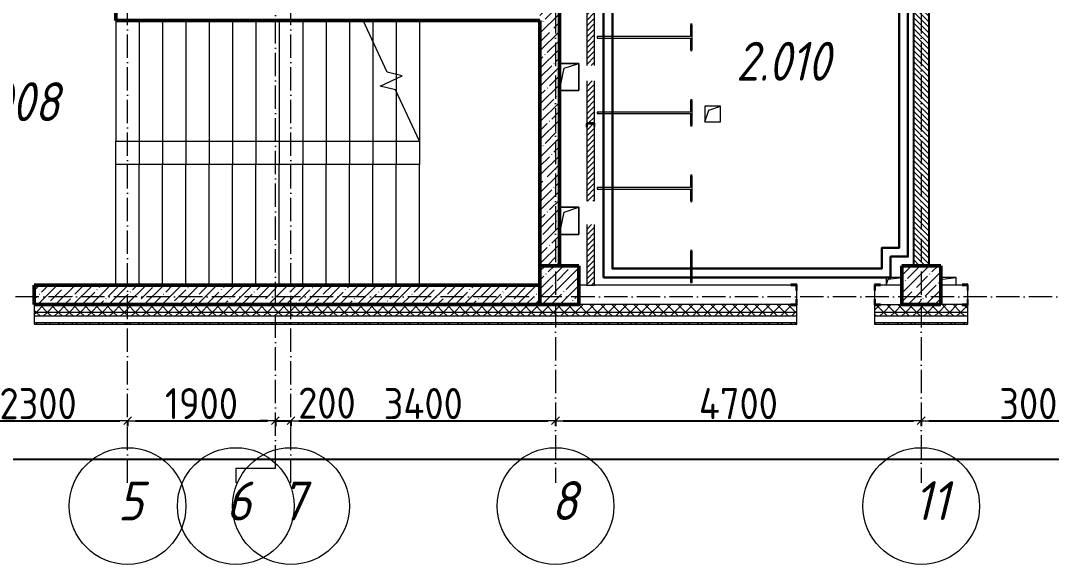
# Model space of a CAD drawing. Header units: millimetres. Extents: x -401725 to 250493, y 305116 to 802890.
# Drawn here: x -9217 to 4031, y 510858 to 517847 of the extents above; entities that cross this region are included whole.
import ezdxf

# ---------------------------------------------------------------- set-up
doc = ezdxf.new("R2010")
doc.units = ezdxf.units.MM
doc.linetypes.add('50_200_ШТРИХ_1Т_ш5_п1_п1_', pattern=[700, 500, -100, 0, -100])
for name, color, linetype, lineweight in [('A-____-____-DIMS', 7, 'Continuous', 9), ('A-DOOR-OPNG-MCUT', 7, 'Continuous', 35), ('A-FLOR-____-OTLN', 7, 'Continuous', 9), ('A-GENM-____-MCUT', 7, 'Continuous', 25), ('A-GENM-____-OTLN', 7, 'Continuous', 9), ('A-GENM-____-OTLN-1', 7, 'Continuous', 25), ('A-WALL-____-MCUT', 7, 'Continuous', 13), ('A-WALL-____-MCUT-1', 7, 'Continuous', 9), ('A-WALL-____-MCUT-2', 7, 'Continuous', 50), ('A-WALL-____-PATT-1', 7, 'Continuous', 9), ('A-WALL-FNSH-MCUT-1', 7, 'Continuous', 9), ('B2.11)', 212, 'Continuous', 30), ('B2.2.16)', 30, 'Continuous', 30), ('S-COLS-____-MCUT', 7, 'Continuous', 50), ('S-COLS-____-OTLN', 7, 'Continuous', 9), ('S-GRID-____-IDEN', 7, 'Continuous', 9), ('S-GRID-____-OTLN', 7, 'Continuous', 9), ('S-GRID-____-OTLN-1', 7, '50_200_ШТРИХ_1Т_ш5_п1_п1_', 9), ('S-STRS-____-MBND', 7, 'Continuous', 9), ('S-STRS-____-OTLN-1', 7, 'Continuous', 9), ('Марки помещений', 7, 'Continuous', 9)]:
    doc.layers.add(name, color=color, linetype=linetype, lineweight=lineweight)
doc.layers.add('A-DOOR-____-OTLN-1', color=7, linetype='Continuous', lineweight=9, true_color=0xffffff)
doc.styles.add('ISOCPEUR_I_2', font='isocpeui.ttf', dxfattribs={"width": 0.85, "height": 2.3})
doc.styles.add('ISOCPEUR_I_9', font='isocpeui.ttf', dxfattribs={"width": 0.9, "height": 250})
doc.styles.add('СПДС', font='isocpeur.ttf', dxfattribs={"width": 0.9})
doc.dimstyles.new('Размера А3', dxfattribs={"dimtxt": 200, "dimasz": 100, "dimexe": 70, "dimexo": 100, "dimgap": 20, "dimtad": 1, "dimdec": 0, "dimrnd": 10, "dimzin": 0, "dimdsep": 46, "dimtxsty": 'СПДС', "dimblk": 'ARROWHEAD_6', "dimcen": 1, "dimclrd": 256, "dimclre": 256, "dimclrt": 256, "dimazin": 0, "dimtfac": 1, "dimtdec": 0, "dimtmove": 2, "dimatfit": 3, "dimfxl": 1, "dimtolj": 1, "dimtzin": 0, "dimarcsym": 0})
pattern_1 = [(45, (-15591.66, 459015.94), (-70.71068, 70.71068), []), (135, (-15591.66, 459015.94), (-70.71068, -70.71068), [])]
pattern_2 = [(45, (-15591.66, 459015.94), (-114.04925, 114.04925), []), (45, (-15477.61, 459015.94), (-114.04925, 114.04925), [201.612, -40.322, 3.353, -36.97])]

# ---------------------------------------------------------------- blocks, each defined once
blk = doc.blocks.new('BSC_Колонна _Прямоугольная - 500х500-V29-АР1_План отверстий 2 этажа в осях 1-64_Ю-ЯЯ')
at = {"layer": 'S-COLS-____-OTLN'}
h = blk.add_hatch(dxfattribs=at)
h.set_pattern_fill('FP_38', color=256, style=0, pattern_type=2)
h.set_pattern_definition([(45, (-17950, -55431.04), (-114.04925, 114.04925), []), (45, (-17835.95, -55431.04), (-114.04925, 114.04925), [201.613, -40.323, 3.353, -36.97])])
h.paths.add_polyline_path([(-250, -250), (250, -250), (250, 250), (-250, 250), (-250, 179)], flags=0)
at = {"layer": 'S-COLS-____-MCUT'}
for p, q in [((250, 250), (-250, 250)), ((-250, 250), (-250, -250)), ((250, -250), (250, 250)), ((-250, -250), (250, -250))]:
    blk.add_line(p, q, dxfattribs=at)
blk = doc.blocks.new('BSC_Колонна _Прямоугольная - 500х500-V59-АР1_План отверстий 2 этажа в осях 1-64_Ю-ЯЯ')
at = {"layer": 'S-COLS-____-OTLN'}
h = blk.add_hatch(dxfattribs=at)
h.set_pattern_fill('FP_70', color=256, style=0, pattern_type=2)
h.set_pattern_definition([(45, (-13300, -55431.04), (-114.04925, 114.04925), []), (45, (-13185.95, -55431.04), (-114.04925, 114.04925), [201.613, -40.323, 3.353, -36.97])])
h.paths.add_polyline_path([(-250, -250), (250, -250), (250, 250), (-250, 250), (-250, 179)], flags=0)
at = {"layer": 'S-COLS-____-MCUT'}
for p, q in [((250, 250), (-250, 250)), ((-250, 250), (-250, -250)), ((250, -250), (250, 250)), ((-250, -250), (250, -250))]:
    blk.add_line(p, q, dxfattribs=at)
blk = doc.blocks.new('DOR_ДУ_распашная__1Ст_Прямоугольная_ШЕР - Вн_650х2100h_Кабинки С_у-18405741-АР1_План отверстий 2 этажа в осях 1-64_Ю-ЯЯ')
at = {"layer": 'A-DOOR-OPNG-MCUT'}
for p, q in [((-325, -10), (-325, 10)), ((325, 10), (325, -10))]:
    blk.add_line(p, q, dxfattribs=at)
blk = doc.blocks.new('Фахверк_СКБ_Уголок - 250_2700-27497298-АР1_План отверстий 2 этажа в осях 1-64_Ю-ЯЯ')
at = {"layer": 'A-GENM-____-MCUT'}
for p, q in [((200, 181), (125, 181)), ((125, 181), (125, 106)), ((131, 106), (131, 175)), ((131, 175), (200, 175)), ((200, 175), (200, 181)), ((125, 106), (131, 106)), ((131, -6), (125, -6)), ((125, -6), (125, -81)), ((125, -81), (200, -81)), ((131, -75), (131, -6)), ((200, -75), (131, -75)), ((200, -81), (200, -75))]:
    blk.add_line(p, q, dxfattribs=at)
blk = doc.blocks.new('154_Фахверк_СКБ_Швеллер - Тип_100_3960-28331862-АР1_План отверстий 2 этажа в осях 1-64_Ю-ЯЯ')
at = {"layer": 'A-GENM-____-MCUT'}
for p, q in [((175, 50), (125, 50)), ((125, 50), (125, -50)), ((128, 47), (175, 47)), ((128, -47), (128, 47)), ((175, 47), (175, 50)), ((125, -50), (175, -50)), ((175, -47), (128, -47)), ((175, -50), (175, -47))]:
    blk.add_line(p, q, dxfattribs=at)
blk = doc.blocks.new('AR_Отверстие прямоугольное _в плите_ - AR_Отверстие прямоугольное _в плите_-V156-АР1_План отверстий 2 этажа в осях 1-64_Ю-ЯЯ')
at = {"layer": 'A-GENM-____-OTLN'}
for p, q in [((125, 175), (-125, 175)), ((-63, 112), (125, 175)), ((125, -175), (125, 175)), ((-125, -175), (-63, 112)), ((-125, -175), (125, -175))]:
    blk.add_line(p, q, dxfattribs=at)
blk = doc.blocks.new('AR_Отверстие прямоугольное _в плите_ - AR_Отверстие прямоугольное _в плите_-30459207-АР1_План отверстий 2 этажа в осях 1-64_Ю-ЯЯ')
at = {"layer": 'A-GENM-____-OTLN'}
for p, q in [((100, 100), (-100, 100)), ((-100, 100), (-100, -100)), ((-100, -100), (-50, 50)), ((-50, 50), (100, 100)), ((100, -100), (100, 100)), ((-100, -100), (100, -100))]:
    blk.add_line(p, q, dxfattribs=at)
blk = doc.blocks.new('AR_Отверстие прямоугольное _в плите_ - AR_Отверстие прямоугольное _в плите_-30510746-АР1_План отверстий 2 этажа в осях 1-64_Ю-ЯЯ')
at = {"layer": 'A-GENM-____-OTLN'}
for p, q in [((100, 50), (-100, 50)), ((-100, 50), (-100, -50)), ((-100, -50), (-75, 25)), ((-75, 25), (100, 50))]:
    blk.add_line(p, q, dxfattribs=at)
blk = doc.blocks.new('AR_Отверстие прямоугольное _в плите_ - AR_Отверстие прямоугольное _в плите_-V167-АР1_План отверстий 2 этажа в осях 1-64_Ю-ЯЯ')
at = {"layer": 'A-GENM-____-OTLN'}
for p, q in [((100, 50), (-100, 50)), ((-100, -50), (-75, 25)), ((-75, 25), (100, 50)), ((100, -50), (100, 50))]:
    blk.add_line(p, q, dxfattribs=at)
blk = doc.blocks.new('Ось сетки - Круг_Ø6_00__ISO-2_5_0_9K_-25732049-АР1_План отверстий 2 этажа в осях 1-64_Ю-ЯЯ')
at = {"layer": 'S-GRID-____-IDEN'}
blk.add_circle((0, 0), 3, dxfattribs=at)
blk = doc.blocks.new('ARROWHEAD_6')
at = {"color": 0, "linetype": 'Continuous'}
for p, q in [((0, 0), (-1, 0)), ((-0.5, -0.5), (0.5, 0.5))]:
    blk.add_line(p, q, dxfattribs=at)
blk = doc.blocks.new('*D4593')
at = {"layer": 'A-____-____-DIMS', "lineweight": -2, "transparency": 16777216}
for p, q in [((-10142, 512710), (-10142, 512634)), ((-10042, 512704), (-7942, 512704)), ((-7842, 512710), (-7842, 512634))]:
    blk.add_line(p, q, dxfattribs=at)
at = {"layer": 'Defpoints', "color": 0, "lineweight": 30, "transparency": 16777216}
for p in [(-10142, 512810), (-7842, 512810), (-7842, 512704)]:
    blk.add_point(p, dxfattribs=at)
at = {"layer": 'A-____-____-DIMS', "lineweight": -2, "transparency": 16777216, "xscale": 100, "yscale": 100, "zscale": 100, "rotation": 180}
blk.add_blockref('ARROWHEAD_6', (-10142, 512704), dxfattribs=at)
at = {"layer": 'A-____-____-DIMS', "lineweight": -2, "transparency": 16777216, "xscale": 100, "yscale": 100, "zscale": 100}
blk.add_blockref('ARROWHEAD_6', (-7842, 512704), dxfattribs=at)
at = {"layer": 'A-____-____-DIMS', "transparency": 16777216, "insert": (-8992, 512924), "char_height": 400, "width": 2.49, "attachment_point": 5, "style": 'СПДС'}
blk.add_mtext('\\A1;2300', dxfattribs=at)
blk = doc.blocks.new('*D4594')
at = {"layer": 'A-____-____-DIMS', "lineweight": -2, "transparency": 16777216}
for p, q in [((-7842, 512710), (-7842, 512634)), ((-7742, 512704), (-6042, 512704)), ((-5942, 512710), (-5942, 512634))]:
    blk.add_line(p, q, dxfattribs=at)
at = {"layer": 'Defpoints', "color": 0, "lineweight": 30, "transparency": 16777216}
for p in [(-7842, 512810), (-5942, 512810), (-5942, 512704)]:
    blk.add_point(p, dxfattribs=at)
at = {"layer": 'A-____-____-DIMS', "lineweight": -2, "transparency": 16777216, "xscale": 100, "yscale": 100, "zscale": 100, "rotation": 180}
blk.add_blockref('ARROWHEAD_6', (-7842, 512704), dxfattribs=at)
at = {"layer": 'A-____-____-DIMS', "lineweight": -2, "transparency": 16777216, "xscale": 100, "yscale": 100, "zscale": 100}
blk.add_blockref('ARROWHEAD_6', (-5942, 512704), dxfattribs=at)
at = {"layer": 'A-____-____-DIMS', "transparency": 16777216, "insert": (-6892, 512924), "char_height": 400, "width": 2.3, "attachment_point": 5, "style": 'СПДС'}
blk.add_mtext('\\A1;1900', dxfattribs=at)
blk = doc.blocks.new('*D4595')
at = {"layer": 'A-____-____-DIMS', "lineweight": -2, "transparency": 16777216}
for p, q in [((-6042, 512704), (-6142, 512704)), ((-5942, 512710), (-5942, 512634)), ((-5942, 512704), (-5742, 512704)), ((-5742, 512710), (-5742, 512634)), ((-5642, 512704), (-5542, 512704))]:
    blk.add_line(p, q, dxfattribs=at)
at = {"layer": 'Defpoints', "color": 0, "lineweight": 30, "transparency": 16777216}
for p in [(-5942, 512810), (-5742, 512810), (-5742, 512704)]:
    blk.add_point(p, dxfattribs=at)
at = {"layer": 'A-____-____-DIMS', "lineweight": -2, "transparency": 16777216, "xscale": 100, "yscale": 100, "zscale": 100}
blk.add_blockref('ARROWHEAD_6', (-5942, 512704), dxfattribs=at)
at = {"layer": 'A-____-____-DIMS', "lineweight": -2, "transparency": 16777216, "xscale": 100, "yscale": 100, "zscale": 100, "rotation": 180}
blk.add_blockref('ARROWHEAD_6', (-5742, 512704), dxfattribs=at)
at = {"layer": 'A-____-____-DIMS', "transparency": 16777216, "insert": (-5649, 513131), "char_height": 400, "width": 1.87, "attachment_point": 1, "line_spacing_factor": 1.149209, "style": 'СПДС'}
blk.add_mtext('\\A1;200', dxfattribs=at)
blk = doc.blocks.new('*D4596')
at = {"layer": 'A-____-____-DIMS', "lineweight": -2, "transparency": 16777216}
for p, q in [((-5742, 512710), (-5742, 512634)), ((-5642, 512704), (-2442, 512704)), ((-2342, 512710), (-2342, 512634))]:
    blk.add_line(p, q, dxfattribs=at)
at = {"layer": 'Defpoints', "color": 0, "lineweight": 30, "transparency": 16777216}
for p in [(-5742, 512810), (-2342, 512810), (-2342, 512704)]:
    blk.add_point(p, dxfattribs=at)
at = {"layer": 'A-____-____-DIMS', "lineweight": -2, "transparency": 16777216, "xscale": 100, "yscale": 100, "zscale": 100, "rotation": 180}
blk.add_blockref('ARROWHEAD_6', (-5742, 512704), dxfattribs=at)
at = {"layer": 'A-____-____-DIMS', "lineweight": -2, "transparency": 16777216, "xscale": 100, "yscale": 100, "zscale": 100}
blk.add_blockref('ARROWHEAD_6', (-2342, 512704), dxfattribs=at)
at = {"layer": 'A-____-____-DIMS', "transparency": 16777216, "insert": (-4042, 512924), "char_height": 400, "width": 2.56, "attachment_point": 5, "style": 'СПДС'}
blk.add_mtext('\\A1;3400', dxfattribs=at)
blk = doc.blocks.new('*D4597')
at = {"layer": 'A-____-____-DIMS', "lineweight": -2, "transparency": 16777216}
for p, q in [((-2342, 512710), (-2342, 512634)), ((-2242, 512704), (2258, 512704)), ((2358, 512710), (2358, 512634))]:
    blk.add_line(p, q, dxfattribs=at)
at = {"layer": 'Defpoints', "color": 0, "lineweight": 30, "transparency": 16777216}
for p in [(-2342, 512810), (2358, 512810), (2358, 512704)]:
    blk.add_point(p, dxfattribs=at)
at = {"layer": 'A-____-____-DIMS', "lineweight": -2, "transparency": 16777216, "xscale": 100, "yscale": 100, "zscale": 100, "rotation": 180}
blk.add_blockref('ARROWHEAD_6', (-2342, 512704), dxfattribs=at)
at = {"layer": 'A-____-____-DIMS', "lineweight": -2, "transparency": 16777216, "xscale": 100, "yscale": 100, "zscale": 100}
blk.add_blockref('ARROWHEAD_6', (2358, 512704), dxfattribs=at)
at = {"layer": 'A-____-____-DIMS', "transparency": 16777216, "insert": (8, 512924), "char_height": 400, "width": 2.56, "attachment_point": 5, "style": 'СПДС'}
blk.add_mtext('\\A1;4700', dxfattribs=at)
blk = doc.blocks.new('*D4598')
at = {"layer": 'A-____-____-DIMS', "lineweight": -2, "transparency": 16777216}
for p, q in [((2358, 512710), (2358, 512634)), ((2458, 512704), (5258, 512704)), ((5358, 512710), (5358, 512634))]:
    blk.add_line(p, q, dxfattribs=at)
at = {"layer": 'Defpoints', "color": 0, "lineweight": 30, "transparency": 16777216}
for p in [(2358, 512810), (5358, 512810), (5358, 512704)]:
    blk.add_point(p, dxfattribs=at)
at = {"layer": 'A-____-____-DIMS', "lineweight": -2, "transparency": 16777216, "xscale": 100, "yscale": 100, "zscale": 100, "rotation": 180}
blk.add_blockref('ARROWHEAD_6', (2358, 512704), dxfattribs=at)
at = {"layer": 'A-____-____-DIMS', "lineweight": -2, "transparency": 16777216, "xscale": 100, "yscale": 100, "zscale": 100}
blk.add_blockref('ARROWHEAD_6', (5358, 512704), dxfattribs=at)
at = {"layer": 'A-____-____-DIMS', "transparency": 16777216, "insert": (3858, 512924), "char_height": 400, "width": 2.49, "attachment_point": 5, "style": 'СПДС'}
blk.add_mtext('\\A1;3000', dxfattribs=at)
blk = doc.blocks.new('*D4590')
at = {"layer": 'A-____-____-DIMS', "lineweight": -2, "transparency": 16777216}
for p, q in [((-17942, 512214), (-17942, 512138)), ((-17842, 512208), (55358, 512208)), ((55458, 512214), (55458, 512138))]:
    blk.add_line(p, q, dxfattribs=at)
at = {"layer": 'Defpoints', "color": 0, "lineweight": 30, "transparency": 16777216}
for p in [(-17942, 512314), (55458, 512314), (55458, 512208)]:
    blk.add_point(p, dxfattribs=at)
at = {"layer": 'A-____-____-DIMS', "lineweight": -2, "transparency": 16777216, "xscale": 100, "yscale": 100, "zscale": 100, "rotation": 180}
blk.add_blockref('ARROWHEAD_6', (-17942, 512208), dxfattribs=at)
at = {"layer": 'A-____-____-DIMS', "lineweight": -2, "transparency": 16777216, "xscale": 100, "yscale": 100, "zscale": 100}
blk.add_blockref('ARROWHEAD_6', (55458, 512208), dxfattribs=at)
at = {"layer": 'A-____-____-DIMS', "transparency": 16777216, "insert": (18758, 512428), "char_height": 400, "width": 3.19, "attachment_point": 5, "style": 'СПДС'}
blk.add_mtext('\\A1;73400', dxfattribs=at)
blk = doc.blocks.new('2этаж')
at = {"layer": 'S-GRID-____-OTLN-1', "color": 251, "ltscale": 0.6, "true_color": 0x636466}
for p, q in [((-7841.7, 511907.5), (-7841.7, 549908.8)), ((-5941.7, 512090.5), (-5941.7, 549908.8)), ((-2341.7, 549908.8), (-2341.7, 511907.5)), ((2358.3, 549908.8), (2358.3, 511907.5)), ((-5741.7, 511907.5), (-5741.7, 549644.2)), ((88482.7, 514297), (-20260.4, 514297))]:
    blk.add_line(p, q, dxfattribs=at)
at = {"layer": 'S-GRID-____-IDEN', "xscale": 250, "yscale": 250, "zscale": 99.99999999999993}
for p in [(-7841.7, 511607.5), (-6451.2, 511607.5), (-5741.7, 511607.5)]:
    blk.add_blockref('Ось сетки - Круг_Ø6_00__ISO-2_5_0_9K_-25732049-АР1_План отверстий 2 этажа в осях 1-64_Ю-ЯЯ', p, dxfattribs=at)
at = {"layer": 'S-GRID-____-IDEN', "xscale": 250, "yscale": 250, "zscale": 99.99999999999993, "rotation": 180}
for p in [(-2341.7, 511607.5), (2358.3, 511607.5)]:
    blk.add_blockref('Ось сетки - Круг_Ø6_00__ISO-2_5_0_9K_-25732049-АР1_План отверстий 2 этажа в осях 1-64_Ю-ЯЯ', p, dxfattribs=at)
at = {"layer": 'S-GRID-____-IDEN', "char_height": 500, "attachment_point": 1, "style": 'ISOCPEUR_I_9'}
for s, insert, width in [('\\fISOCPEUR|b0|i1|c204|p34|;\\W.9;5', (-7967.9, 511922.1), 202.025), ('\\fISOCPEUR|b0|i1|c204|p34|;\\W.9;6', (-6577.4, 511922.1), 202.025), ('\\fISOCPEUR|b0|i1|c204|p34|;\\W.9;7', (-5867.9, 511922.1), 202.025), ('\\fISOCPEUR|b0|i1|c204|p34|;\\W.9;8', (-2397.4, 511927.3), 202.025), ('11', (2267.1, 511927.3), 288.607)]:
    blk.add_mtext(s, dxfattribs=dict(at, insert=insert, width=width))
at = {"layer": 'A-____-____-DIMS'}
for base, p1, p2, picture, middle in [((-7841.7, 512704.4), (-10141.7, 512810.5), (-7841.7, 512810.5), '*D4593', (-8991.7, 512924.4)), ((-5941.7, 512704.4), (-7841.7, 512810.5), (-5941.7, 512810.5), '*D4594', (-6891.7, 512924.4)), ((-2341.7, 512704.4), (-5741.7, 512810.5), (-2341.7, 512810.5), '*D4596', (-4041.7, 512924.4)), ((2358.3, 512704.4), (-2341.7, 512810.5), (2358.3, 512810.5), '*D4597', (8.3, 512924.4)), ((5358.3, 512704.4), (2358.3, 512810.5), (5358.3, 512810.5), '*D4598', (3858.3, 512924.4)), ((55458.3, 512207.6), (-17941.7, 512313.7), (55458.3, 512313.7), '*D4590', (18758.3, 512427.6))]:
    dim = blk.add_linear_dim(base=base, p1=p1, p2=p2, dimstyle='Размера А3', override={"dimtxt": 400}, dxfattribs=at)
    dim.commit()
    dim.dimension.update_dxf_attribs({"geometry": picture, "text_midpoint": middle})
dim = blk.add_linear_dim(base=(-5741.7, 512704.4), p1=(-5941.7, 512810.5), p2=(-5741.7, 512810.5), dimstyle='Размера А3', override={"dimtxt": 400}, dxfattribs=at)
dim.commit()
dim.dimension.update_dxf_attribs({"geometry": '*D4595', "text_midpoint": (-5306.9, 512864.4), "dimtype": 160})

msp = doc.modelspace()

# ---------------------------------------------------------------- hatches: boundary and pattern name
at = {"layer": 'A-WALL-____-PATT-1'}
h = msp.add_hatch(dxfattribs=at)
h.set_pattern_fill('FP_13', color=256, style=0, pattern_type=2)
h.set_pattern_definition(pattern_2)
h.paths.add_polyline_path([(-2541.6634, 514696.983), (-2291.6634, 514696.983), (-2291.6634, 522196.983), (-2541.6634, 522196.983), (-2541.6634, 516240.5328)], flags=0)
h = msp.add_hatch(dxfattribs=at)
h.set_pattern_fill('FP_5', color=256, style=0, pattern_type=2)
h.set_pattern_definition([(45, (-15591.663, 459015.94), (-35.35534, 35.35534), [])])
h.paths.add_polyline_path([(-1841.6634, 514446.983), (-1841.6634, 515226.983), (-1941.6634, 515226.983), (-1941.6634, 514446.983)], flags=0)
h.paths.add_polyline_path([(-1941.6634, 515526.983), (-1841.6634, 515526.983), (-1841.6634, 516476.983), (-1844.6634, 516476.983), (-1844.6634, 516523.983), (-1938.6634, 516523.983), (-1938.6634, 516476.983), (-1941.6634, 516476.983), (-1941.6634, 516240.5328)], flags=0)
h.paths.add_polyline_path([(-1891.9026, 516526.983), (-1841.6634, 516526.983), (-1841.6634, 517071.983), (-1941.6634, 517071.983), (-1941.6634, 516526.983), (-1938.6634, 516526.983)], flags=0)
h.paths.add_polyline_path([(-1874.0796, 517271.983), (-1841.6634, 517271.983), (-1841.6634, 521996.983), (-1941.6634, 521996.983), (-1941.6634, 517271.983)], flags=0)
h = msp.add_hatch(dxfattribs=at)
h.set_pattern_fill('FP_6', color=256, style=0, pattern_type=2)
h.set_pattern_definition([(135, (-15591.663, 459015.94), (-35.35534, -35.35534), [])])
h.paths.add_polyline_path([(2258.3366, 514696.983), (2458.3366, 514696.983), (2458.3366, 518190.983), (2389.3366, 518190.983), (2389.3366, 518196.983), (2458.3366, 518196.983), (2458.3366, 521696.983), (2258.3366, 521696.983), (2258.3366, 518196.983), (2327.3366, 518196.983), (2327.3366, 518190.983), (2258.3366, 518190.983), (2258.3366, 516240.5328)], flags=0)
h = msp.add_hatch(dxfattribs=at)
h.set_pattern_fill('FP_13', color=256, style=0, pattern_type=2)
h.set_pattern_definition(pattern_2)
h.paths.add_polyline_path([(-2541.6634, 514196.983), (-2541.6634, 514446.983), (-9041.6634, 514446.983), (-9041.6634, 514196.983), (-3234.3398, 514196.983)], flags=0)
h.paths.add_polyline_path([(-10291.6634, 514196.983), (-10041.6634, 514196.983), (-10041.6634, 514446.983), (-10291.6634, 514446.983)], flags=0)
h = msp.add_hatch(dxfattribs=at)
h.set_pattern_fill('FP_1', color=256, style=0, pattern_type=2)
h.set_pattern_definition(pattern_1)
h.paths.add_polyline_path([(58628.1836, 514096.983), (58708.3366, 514096.983), (58708.3366, 514196.983), (52358.3366, 514196.983), (52358.3366, 514096.983), (55093.1822, 514096.983)], flags=0)
h.paths.add_polyline_path([(49408.3366, 514096.983), (51358.3366, 514096.983), (51358.3366, 514196.983), (49483.3366, 514196.983), (49483.3366, 514190.983), (49408.3366, 514190.983)], flags=0)
h.paths.add_polyline_path([(48408.3366, 514096.983), (48408.3366, 514190.983), (48333.3366, 514190.983), (48333.3366, 514196.983), (47383.3366, 514196.983), (47383.3366, 514190.983), (47308.3366, 514190.983), (47308.3366, 514096.983), (48023.1796, 514096.983)], flags=0)
h.paths.add_polyline_path([(44488.1782, 514096.983), (45508.3366, 514096.983), (45508.3366, 514190.983), (45433.3366, 514190.983), (45433.3366, 514196.983), (44383.3366, 514196.983), (44383.3366, 514190.983), (44308.3366, 514190.983), (44308.3366, 514096.983), (44383.3366, 514096.983)], flags=0)
h.paths.add_polyline_path([(42508.3366, 514096.983), (42508.3366, 514190.983), (42433.3366, 514190.983), (42433.3366, 514196.983), (41383.3366, 514196.983), (41383.3366, 514190.983), (41308.3366, 514190.983), (41308.3366, 514096.983), (41836.9272, 514096.983)], flags=0)
h.paths.add_polyline_path([(38743.8011, 514096.983), (39508.3366, 514096.983), (39508.3366, 514190.983), (39433.3366, 514190.983), (39433.3366, 514196.983), (38383.3366, 514196.983), (38383.3366, 514190.983), (38308.3366, 514190.983), (38308.3366, 514096.983), (38658.3366, 514096.983)], flags=0)
h.paths.add_polyline_path([(36433.3366, 514096.983), (36508.3366, 514096.983), (36508.3366, 514190.983), (36433.3366, 514190.983), (36433.3366, 514196.983), (35383.3366, 514196.983), (35383.3366, 514190.983), (35308.3366, 514190.983), (35308.3366, 514096.983), (35650.6749, 514096.983)], flags=0)
h.paths.add_polyline_path([(32308.3366, 514096.983), (33508.3366, 514096.983), (33508.3366, 514190.983), (33433.3366, 514190.983), (33433.3366, 514196.983), (32383.3366, 514196.983), (32383.3366, 514190.983), (32308.3366, 514190.983)], flags=0)
h.paths.add_polyline_path([(26883.3366, 514096.983), (26958.3366, 514096.983), (26958.3366, 514190.983), (26883.3366, 514190.983), (26883.3366, 514196.983), (25833.3366, 514196.983), (25833.3366, 514190.983), (25758.3366, 514190.983), (25758.3366, 514096.983), (26813.1715, 514096.983)], flags=0)
h.paths.add_polyline_path([(28833.3366, 514096.983), (30508.3366, 514096.983), (30508.3366, 514190.983), (30433.3366, 514190.983), (30433.3366, 514196.983), (28833.3366, 514196.983), (28833.3366, 514190.983), (28758.3366, 514190.983), (28758.3366, 514096.983)], flags=0)
h.paths.add_polyline_path([(23883.3366, 514096.983), (23958.3366, 514096.983), (23958.3366, 514190.983), (23883.3366, 514190.983), (23883.3366, 514196.983), (22833.3366, 514196.983), (22833.3366, 514190.983), (22758.3366, 514190.983), (22758.3366, 514096.983), (23608.3366, 514096.983)], flags=0)
h.paths.add_polyline_path([(20958.3366, 514096.983), (20958.3366, 514190.983), (20883.3366, 514190.983), (20883.3366, 514196.983), (19833.3366, 514196.983), (19833.3366, 514190.983), (19758.3366, 514190.983), (19758.3366, 514096.983), (20626.9192, 514096.983)], flags=0)
h.paths.add_polyline_path([(16758.3366, 514096.983), (17958.3366, 514096.983), (17958.3366, 514190.983), (17883.3366, 514190.983), (17883.3366, 514196.983), (16833.3366, 514196.983), (16833.3366, 514190.983), (16758.3366, 514190.983)], flags=0)
h.paths.add_polyline_path([(14958.3366, 514096.983), (14958.3366, 514190.983), (14883.3366, 514190.983), (14883.3366, 514196.983), (13833.3366, 514196.983), (13833.3366, 514190.983), (13758.3366, 514190.983), (13758.3366, 514096.983), (14883.3366, 514096.983)], flags=0)
h.paths.add_polyline_path([(11108.3366, 514096.983), (11958.3366, 514096.983), (11958.3366, 514190.983), (11883.3366, 514190.983), (11883.3366, 514196.983), (10833.3366, 514196.983), (10833.3366, 514190.983), (10758.3366, 514190.983), (10758.3366, 514096.983), (10905.6655, 514096.983)], flags=0)
h.paths.add_polyline_path([(8958.3366, 514096.983), (8958.3366, 514190.983), (8883.3366, 514190.983), (8883.3366, 514196.983), (7833.3366, 514196.983), (7833.3366, 514190.983), (7758.3366, 514190.983), (7758.3366, 514096.983), (8254.4145, 514096.983)], flags=0)
h.paths.add_polyline_path([(5958.3366, 514096.983), (5958.3366, 514190.983), (5883.3366, 514190.983), (5883.3366, 514196.983), (4833.3366, 514196.983), (4833.3366, 514190.983), (4758.3366, 514190.983), (4758.3366, 514096.983), (5883.3366, 514096.983)], flags=0)
h.paths.add_polyline_path([(2958.3366, 514096.983), (2958.3366, 514190.983), (2883.3366, 514190.983), (2883.3366, 514196.983), (1833.3366, 514196.983), (1833.3366, 514190.983), (1758.3366, 514190.983), (1758.3366, 514096.983), (2951.9125, 514096.983)], flags=0)
h.paths.add_polyline_path([(758.3366, 514096.983), (758.3366, 514190.983), (683.3366, 514190.983), (683.3366, 514196.983), (-9041.6634, 514196.983), (-9041.6634, 514096.983), (300.6615, 514096.983)], flags=0)
h.paths.add_polyline_path([(-10041.6634, 514096.983), (-10041.6634, 514196.983), (-18041.6634, 514196.983), (-18041.6634, 514096.983), (-12071.8431, 514096.983)], flags=0)
h = msp.add_hatch(dxfattribs=at)
h.set_pattern_fill('FP_1', color=256, style=0, pattern_type=2)
h.set_pattern_definition(pattern_1)
h.paths.add_polyline_path([(58708.3366, 514046.983), (58708.3366, 514096.983), (52358.3366, 514096.983), (52358.3366, 514046.983), (58628.1836, 514046.983)], flags=0)
h.paths.add_polyline_path([(51358.3366, 514046.983), (51358.3366, 514096.983), (49408.3366, 514096.983), (49408.3366, 514046.983), (49790.6802, 514046.983)], flags=0)
h.paths.add_polyline_path([(48408.3366, 514046.983), (48408.3366, 514096.983), (47308.3366, 514096.983), (47308.3366, 514046.983), (48023.1796, 514046.983)], flags=0)
h.paths.add_polyline_path([(45508.3366, 514046.983), (45508.3366, 514096.983), (44308.3366, 514096.983), (44308.3366, 514046.983), (44488.1782, 514046.983)], flags=0)
h.paths.add_polyline_path([(42508.3366, 514046.983), (42508.3366, 514096.983), (41308.3366, 514096.983), (41308.3366, 514046.983), (41836.9272, 514046.983)], flags=0)
h.paths.add_polyline_path([(39508.3366, 514046.983), (39508.3366, 514096.983), (38308.3366, 514096.983), (38308.3366, 514046.983), (39185.6762, 514046.983)], flags=0)
h.paths.add_polyline_path([(35308.3366, 514046.983), (36508.3366, 514046.983), (36508.3366, 514096.983), (35308.3366, 514096.983)], flags=0)
h.paths.add_polyline_path([(32999.4239, 514046.983), (33508.3366, 514046.983), (33508.3366, 514096.983), (32308.3366, 514096.983), (32308.3366, 514046.983)], flags=0)
h.paths.add_polyline_path([(28758.3366, 514046.983), (30508.3366, 514046.983), (30508.3366, 514096.983), (28758.3366, 514096.983)], flags=0)
h.paths.add_polyline_path([(25758.3366, 514046.983), (26958.3366, 514046.983), (26958.3366, 514096.983), (25758.3366, 514096.983)], flags=0)
h.paths.add_polyline_path([(23958.3366, 514046.983), (23958.3366, 514096.983), (22758.3366, 514096.983), (22758.3366, 514046.983), (23278.1702, 514046.983)], flags=0)
h.paths.add_polyline_path([(17958.3366, 514046.983), (17958.3366, 514096.983), (16758.3366, 514096.983), (16758.3366, 514046.983)], flags=0)
h.paths.add_polyline_path([(19758.3366, 514046.983), (20958.3366, 514046.983), (20958.3366, 514096.983), (19758.3366, 514096.983)], flags=0)
h.paths.add_polyline_path([(14958.3366, 514046.983), (14958.3366, 514096.983), (13758.3366, 514096.983), (13758.3366, 514046.983), (14440.6669, 514046.983)], flags=0)
h.paths.add_polyline_path([(11958.3366, 514046.983), (11958.3366, 514096.983), (10758.3366, 514096.983), (10758.3366, 514046.983), (11789.4159, 514046.983)], flags=0)
h.paths.add_polyline_path([(7758.3366, 514046.983), (8958.3366, 514046.983), (8958.3366, 514096.983), (7758.3366, 514096.983)], flags=0)
h.paths.add_polyline_path([(5958.3366, 514046.983), (5958.3366, 514096.983), (4758.3366, 514096.983), (4758.3366, 514046.983), (5603.1635, 514046.983)], flags=0)
h.paths.add_polyline_path([(2951.9125, 514046.983), (2958.3366, 514046.983), (2958.3366, 514096.983), (1758.3366, 514096.983), (1758.3366, 514046.983), (2068.1622, 514046.983)], flags=0)
h.paths.add_polyline_path([(758.3366, 514046.983), (758.3366, 514096.983), (-9041.6634, 514096.983), (-9041.6634, 514046.983), (300.6615, 514046.983)], flags=0)
h.paths.add_polyline_path([(-10041.6634, 514046.983), (-10041.6634, 514096.983), (-18141.6634, 514096.983), (-18141.6634, 514046.983), (-12071.8431, 514046.983)], flags=0)
h = msp.add_hatch(dxfattribs=at)
h.set_pattern_fill('FP_3', color=256, style=0, pattern_type=2)
h.set_pattern_definition([(45, (-15591.66, 459015.94), (-85.53659, 85.53659), []), (45, (-15534.64, 459015.94), (-85.53659, 85.53659), [])])
h.paths.add_polyline_path([(29623.3366, 513946.983), (29623.3366, 513966.983), (28758.3366, 513966.983), (28758.3366, 513946.983), (29464.4225, 513946.983)], flags=0)
h.paths.add_polyline_path([(26813.1715, 513946.983), (26958.3366, 513946.983), (26958.3366, 513966.983), (25758.3366, 513966.983), (25758.3366, 513946.983)], flags=0)
h.paths.add_polyline_path([(23278.1702, 513946.983), (23958.3366, 513946.983), (23958.3366, 513966.983), (22758.3366, 513966.983), (22758.3366, 513946.983)], flags=0)
h.paths.add_polyline_path([(20958.3366, 513946.983), (20958.3366, 513966.983), (19758.3366, 513966.983), (19758.3366, 513946.983), (20626.9192, 513946.983)], flags=0)
h.paths.add_polyline_path([(17958.3366, 513946.983), (17958.3366, 513966.983), (16758.3366, 513966.983), (16758.3366, 513946.983)], flags=0)
h.paths.add_polyline_path([(14958.3366, 513946.983), (14958.3366, 513966.983), (13758.3366, 513966.983), (13758.3366, 513946.983), (14440.6669, 513946.983)], flags=0)
h.paths.add_polyline_path([(11789.4159, 513946.983), (11958.3366, 513946.983), (11958.3366, 513966.983), (10758.3366, 513966.983), (10758.3366, 513946.983), (10905.6655, 513946.983)], flags=0)
h.paths.add_polyline_path([(8958.3366, 513946.983), (8958.3366, 513966.983), (7758.3366, 513966.983), (7758.3366, 513946.983), (8254.4145, 513946.983)], flags=0)
h.paths.add_polyline_path([(5603.1635, 513946.983), (5958.3366, 513946.983), (5958.3366, 513966.983), (4758.3366, 513966.983), (4758.3366, 513946.983)], flags=0)
h.paths.add_polyline_path([(1758.3366, 513946.983), (2958.3366, 513946.983), (2958.3366, 513966.983), (1758.3366, 513966.983)], flags=0)
h.paths.add_polyline_path([(758.3366, 513946.983), (758.3366, 513966.983), (-9041.6634, 513966.983), (-9041.6634, 513946.983), (300.6615, 513946.983)], flags=0)
h.paths.add_polyline_path([(-10041.6634, 513946.983), (-10041.6634, 513966.983), (-18271.6634, 513966.983), (-18271.6634, 513946.983), (-12071.8431, 513946.983)], flags=0)

# ---------------------------------------------------------------- linework, layer by layer
for points in [[(2258.3366, 521696.983), (2258.3366, 514696.983)], [(2458.3366, 514696.983), (2458.3366, 521496.983)]]:
    msp.add_lwpolyline(points)
at = {"layer": 'A-FLOR-____-OTLN'}
for p, q in [((-2291.6634, 517296.983), (-2041.6634, 517296.983)), ((-2041.6634, 517296.983), (-2041.6634, 516946.983)), ((-2041.6634, 516946.983), (-2291.6634, 516946.983)), ((-7991.6634, 514446.983), (-7991.6634, 516296.983)), ((-2291.6634, 515446.983), (-2041.6634, 515446.983)), ((-2041.6634, 515446.983), (-2041.6634, 515096.983)), ((-2041.6634, 515096.983), (-2291.6634, 515096.983))]:
    msp.add_line(p, q, dxfattribs=at)
at = {"layer": 'A-WALL-____-MCUT'}
for p, q in [((2258.3366, 518121.983), (2258.3366, 514696.983)), ((2458.3366, 514696.983), (2458.3366, 518121.983)), ((-1941.6634, 514446.983), (-2041.6634, 514446.983)), ((-1941.6634, 514446.983), (-1841.6634, 514446.983)), ((683.3366, 514446.983), (-1841.6634, 514446.983)), ((2108.3366, 514446.983), (1833.3366, 514446.983)), ((2883.3366, 514446.983), (2608.3366, 514446.983)), ((758.3366, 514265.983), (758.3366, 514377.983)), ((1758.3366, 514377.983), (1758.3366, 514265.983)), ((2958.3366, 514265.983), (2958.3366, 514377.983)), ((-9041.6634, 514196.983), (-9041.6634, 513966.983)), ((683.3366, 514196.983), (-2041.6634, 514196.983)), ((758.3366, 513966.983), (758.3366, 514190.983)), ((1758.3366, 514190.983), (1758.3366, 513966.983)), ((1833.3366, 514196.983), (2108.3366, 514196.983)), ((2958.3366, 513966.983), (2958.3366, 514190.983)), ((-9041.6634, 513966.983), (758.3366, 513966.983)), ((1758.3366, 513966.983), (2958.3366, 513966.983))]:
    msp.add_line(p, q, dxfattribs=at)
at = {"layer": 'A-WALL-____-MCUT-1'}
for p, q in [((2883.3366, 514196.983), (2608.3366, 514196.983)), ((758.3366, 514096.983), (-9041.6634, 514096.983)), ((758.3366, 514046.983), (-9041.6634, 514046.983)), ((2958.3366, 514096.983), (1758.3366, 514096.983)), ((2958.3366, 514046.983), (1758.3366, 514046.983))]:
    msp.add_line(p, q, dxfattribs=at)
at = {"layer": 'A-WALL-____-MCUT-2'}
for p, q in [((-2291.6634, 514696.983), (-2291.6634, 522196.983)), ((-7991.6634, 520796.983), (-7991.6634, 517846.983)), ((-7991.6634, 517846.983), (-2541.6634, 517846.983)), ((-2541.6634, 517846.983), (-2541.6634, 514696.983)), ((-2541.6634, 514446.983), (-9041.6634, 514446.983)), ((-9041.6634, 514446.983), (-9041.6634, 514196.983)), ((-2541.6634, 514196.983), (-9041.6634, 514196.983)), ((-9041.6634, 514196.983), (-2541.6634, 514196.983))]:
    msp.add_line(p, q, dxfattribs=at)
at = {"layer": 'A-WALL-FNSH-MCUT-1'}
for p, q in [((-1941.6634, 521996.983), (-1941.6634, 517271.983)), ((-1841.6634, 517271.983), (-1841.6634, 518626.983)), ((-606.6634, 517791.983), (-606.6634, 517641.983)), ((-586.6634, 517471.983), (-586.6634, 517791.983)), ((-606.6634, 517641.983), (-1806.6634, 517641.983)), ((-1806.6634, 517641.983), (-1806.6634, 517621.983)), ((-1806.6634, 517621.983), (-606.6634, 517621.983)), ((-606.6634, 517621.983), (-606.6634, 517471.983)), ((-1941.6634, 517071.983), (-1941.6634, 516526.983)), ((-1841.6634, 516526.983), (-1841.6634, 517071.983)), ((-606.6634, 516821.983), (-606.6634, 516671.983)), ((-586.6634, 516501.983), (-586.6634, 516821.983)), ((-606.6634, 516671.983), (-1806.6634, 516671.983)), ((-1806.6634, 516671.983), (-1806.6634, 516651.983)), ((-1806.6634, 516651.983), (-606.6634, 516651.983)), ((-606.6634, 516651.983), (-606.6634, 516501.983)), ((-1941.6634, 516476.983), (-1941.6634, 515526.983)), ((-1841.6634, 515526.983), (-1841.6634, 516476.983)), ((-606.6634, 515851.983), (-606.6634, 515701.983)), ((-586.6634, 515531.983), (-586.6634, 515851.983)), ((-606.6634, 515701.983), (-1806.6634, 515701.983)), ((-1806.6634, 515701.983), (-1806.6634, 515681.983)), ((-1806.6634, 515681.983), (-606.6634, 515681.983)), ((-606.6634, 515681.983), (-606.6634, 515531.983)), ((-1941.6634, 515226.983), (-1941.6634, 514446.983)), ((-1841.6634, 514446.983), (-1841.6634, 515226.983)), ((-606.6634, 514881.983), (-606.6634, 514481.983)), ((-586.6634, 514481.983), (-586.6634, 514881.983)), ((-606.6634, 514481.983), (-586.6634, 514481.983)), ((-9041.6634, 513966.983), (-9041.6634, 513946.983)), ((-9041.6634, 513946.983), (758.3366, 513946.983)), ((758.3366, 513946.983), (758.3366, 513966.983)), ((1758.3366, 513966.983), (1758.3366, 513946.983)), ((1758.3366, 513946.983), (2958.3366, 513946.983)), ((2958.3366, 513946.983), (2958.3366, 513966.983))]:
    msp.add_line(p, q, dxfattribs=at)
at = {"layer": 'B2.11)'}
msp.add_lwpolyline([(461.1618, 521911.7196), (2023.3361, 521911.7196), (2023.3361, 521593.2059), (2186.0043, 521593.2059), (2186.0043, 514812.9123), (1963.6479, 514812.9123), (1963.6479, 514546.983), (-1724.3821, 514546.983), (-1724.3821, 518497.2649), (1178.916, 518497.2649), (1178.916, 518822.3882), (461.1618, 518822.3882)], dxfattribs=at)
at = {"layer": 'B2.2.16)'}
msp.add_lwpolyline([(653.8815, 521798.3527), (1909.9692, 521798.3527), (1909.9692, 521479.839), (2072.6374, 521479.839), (2072.6374, 514926.2792), (1850.281, 514926.2792), (1850.281, 514660.3499), (-1611.0152, 514660.3499), (-1611.0152, 518383.898), (1292.2829, 518383.898), (1292.2829, 518935.7551), (653.8815, 518935.7551)], dxfattribs=at)
at = {"layer": 'S-GRID-____-OTLN'}
for p, q in [((-6451.168, 512090.4635), (-6451.168, 511907.5288)), ((-5941.6634, 512090.4635), (-6451.168, 512090.4635))]:
    msp.add_line(p, q, dxfattribs=at)
at = {"layer": 'S-STRS-____-MBND'}
for p, q in [((-4505.8791, 517185.2714), (-4814.4402, 517846.983)), ((-4594.6624, 517005.9489), (-4311.4412, 517138.0171)), ((-4311.4412, 517138.0171), (-4505.8791, 517185.2714)), ((-4400.2245, 516958.6945), (-4594.6624, 517005.9489)), ((-4091.6634, 516296.983), (-4400.2245, 516958.6945))]:
    msp.add_line(p, q, dxfattribs=at)
at = {"layer": 'S-STRS-____-OTLN-1'}
for p, q in [((-7991.6634, 517846.983), (-7991.6634, 516296.983)), ((-7991.6634, 517846.983), (-7991.6634, 516296.983)), ((-7691.6634, 517846.983), (-7691.6634, 516296.983)), ((-7691.6634, 517846.983), (-7691.6634, 516296.983)), ((-7391.6634, 517846.983), (-7391.6634, 516296.983)), ((-7391.6634, 517846.983), (-7391.6634, 516296.983)), ((-7091.6634, 517846.983), (-7091.6634, 516296.983)), ((-7091.6634, 517846.983), (-7091.6634, 516296.983)), ((-6791.6634, 517846.983), (-6791.6634, 516296.983)), ((-6791.6634, 517846.983), (-6791.6634, 516296.983)), ((-6491.6634, 517846.983), (-6491.6634, 516296.983)), ((-6491.6634, 517846.983), (-6491.6634, 516296.983)), ((-6191.6634, 517846.983), (-6191.6634, 516296.983)), ((-6191.6634, 517846.983), (-6191.6634, 516296.983)), ((-5891.6634, 517846.983), (-5891.6634, 516296.983)), ((-5891.6634, 517846.983), (-5891.6634, 516296.983)), ((-5591.6634, 517846.983), (-5591.6634, 516296.983)), ((-5591.6634, 517846.983), (-5591.6634, 516296.983)), ((-5291.6634, 517846.983), (-5291.6634, 516296.983)), ((-5291.6634, 517846.983), (-5291.6634, 516296.983)), ((-4991.6634, 517846.983), (-4991.6634, 516296.983)), ((-4991.6634, 517846.983), (-4991.6634, 516296.983)), ((-4691.6634, 517846.983), (-4691.6634, 517583.6871)), ((-4691.6634, 517846.983), (-4691.6634, 517583.6871)), ((-4391.6634, 517846.983), (-4391.6634, 517157.5135)), ((-4391.6634, 517846.983), (-4391.6634, 517157.5135)), ((-4091.6634, 517846.983), (-4091.6634, 515996.983)), ((-4091.6634, 517846.983), (-4091.6634, 515996.983)), ((-4691.6634, 517583.6871), (-4691.6634, 516296.983)), ((-4691.6634, 517583.6871), (-4691.6634, 516296.983)), ((-4391.6634, 517157.5135), (-4391.6634, 517100.6089)), ((-4391.6634, 517157.5135), (-4391.6634, 517100.6089)), ((-4391.6634, 517100.6089), (-4391.6634, 516940.335)), ((-4391.6634, 517100.6089), (-4391.6634, 516940.335)), ((-4391.6634, 516940.335), (-4391.6634, 516296.983)), ((-4391.6634, 516940.335), (-4391.6634, 516296.983)), ((-7991.6634, 516296.983), (-7691.6634, 516296.983)), ((-7691.6634, 516296.983), (-7691.6634, 515996.983)), ((-7691.6634, 516296.983), (-7691.6634, 515996.983)), ((-7691.6634, 516296.983), (-7391.6634, 516296.983)), ((-7391.6634, 516296.983), (-7391.6634, 515996.983)), ((-7391.6634, 516296.983), (-7391.6634, 515996.983)), ((-7391.6634, 516296.983), (-7091.6634, 516296.983)), ((-7091.6634, 516296.983), (-7091.6634, 515996.983)), ((-7091.6634, 516296.983), (-7091.6634, 515996.983)), ((-7091.6634, 516296.983), (-6791.6634, 516296.983)), ((-6791.6634, 516296.983), (-6791.6634, 515996.983)), ((-6791.6634, 516296.983), (-6791.6634, 515996.983)), ((-6791.6634, 516296.983), (-6491.6634, 516296.983)), ((-6491.6634, 516296.983), (-6491.6634, 515996.983)), ((-6491.6634, 516296.983), (-6491.6634, 515996.983)), ((-6491.6634, 516296.983), (-6191.6634, 516296.983)), ((-6191.6634, 516296.983), (-6191.6634, 515996.983)), ((-6191.6634, 516296.983), (-6191.6634, 515996.983)), ((-6191.6634, 516296.983), (-5891.6634, 516296.983)), ((-5891.6634, 516296.983), (-5891.6634, 515996.983)), ((-5891.6634, 516296.983), (-5891.6634, 515996.983)), ((-5891.6634, 516296.983), (-5591.6634, 516296.983)), ((-5591.6634, 516296.983), (-5591.6634, 515996.983)), ((-5591.6634, 516296.983), (-5591.6634, 515996.983)), ((-5591.6634, 516296.983), (-5291.6634, 516296.983)), ((-5291.6634, 516296.983), (-5291.6634, 515996.983)), ((-5291.6634, 516296.983), (-5291.6634, 515996.983)), ((-5291.6634, 516296.983), (-4991.6634, 516296.983)), ((-4991.6634, 516296.983), (-4991.6634, 515996.983)), ((-4991.6634, 516296.983), (-4991.6634, 515996.983)), ((-4991.6634, 516296.983), (-4691.6634, 516296.983)), ((-4691.6634, 516296.983), (-4691.6634, 515996.983)), ((-4691.6634, 516296.983), (-4691.6634, 515996.983)), ((-4691.6634, 516296.983), (-4391.6634, 516296.983)), ((-4391.6634, 516296.983), (-4391.6634, 515996.983)), ((-4391.6634, 516296.983), (-4391.6634, 515996.983)), ((-4391.6634, 516296.983), (-4091.6634, 516296.983)), ((-7991.6634, 514446.983), (-7991.6634, 515996.983)), ((-7691.6634, 515996.983), (-7991.6634, 515996.983)), ((-7391.6634, 515996.983), (-7691.6634, 515996.983)), ((-7691.6634, 514446.983), (-7691.6634, 515996.983)), ((-7691.6634, 514446.983), (-7691.6634, 515996.983)), ((-7091.6634, 515996.983), (-7391.6634, 515996.983)), ((-7391.6634, 514446.983), (-7391.6634, 515996.983)), ((-7391.6634, 514446.983), (-7391.6634, 515996.983)), ((-6791.6634, 515996.983), (-7091.6634, 515996.983)), ((-7091.6634, 514446.983), (-7091.6634, 515996.983)), ((-7091.6634, 514446.983), (-7091.6634, 515996.983)), ((-6491.6634, 515996.983), (-6791.6634, 515996.983)), ((-6791.6634, 514446.983), (-6791.6634, 515996.983)), ((-6791.6634, 514446.983), (-6791.6634, 515996.983)), ((-6191.6634, 515996.983), (-6491.6634, 515996.983)), ((-6491.6634, 514446.983), (-6491.6634, 515996.983)), ((-6491.6634, 514446.983), (-6491.6634, 515996.983)), ((-5891.6634, 515996.983), (-6191.6634, 515996.983)), ((-6191.6634, 514446.983), (-6191.6634, 515996.983)), ((-6191.6634, 514446.983), (-6191.6634, 515996.983)), ((-5591.6634, 515996.983), (-5891.6634, 515996.983)), ((-5891.6634, 514446.983), (-5891.6634, 515996.983)), ((-5891.6634, 514446.983), (-5891.6634, 515996.983)), ((-5291.6634, 515996.983), (-5591.6634, 515996.983)), ((-5591.6634, 514446.983), (-5591.6634, 515996.983)), ((-5591.6634, 514446.983), (-5591.6634, 515996.983)), ((-4991.6634, 515996.983), (-5291.6634, 515996.983)), ((-5291.6634, 514446.983), (-5291.6634, 515996.983)), ((-5291.6634, 514446.983), (-5291.6634, 515996.983)), ((-4691.6634, 515996.983), (-4991.6634, 515996.983)), ((-4991.6634, 514446.983), (-4991.6634, 515996.983)), ((-4991.6634, 514446.983), (-4991.6634, 515996.983)), ((-4391.6634, 515996.983), (-4691.6634, 515996.983)), ((-4691.6634, 514446.983), (-4691.6634, 515996.983)), ((-4691.6634, 514446.983), (-4691.6634, 515996.983)), ((-4091.6634, 515996.983), (-4391.6634, 515996.983)), ((-4391.6634, 514446.983), (-4391.6634, 515996.983)), ((-4391.6634, 514446.983), (-4391.6634, 515996.983)), ((-4091.6634, 514446.983), (-4091.6634, 515996.983)), ((-4091.6634, 514446.983), (-4091.6634, 515996.983))]:
    msp.add_line(p, q, dxfattribs=at)

# ---------------------------------------------------------------- block references
at = {"color": 18, "true_color": 0x000000}
msp.add_blockref('2этаж', (0, 0), dxfattribs=at)
at = {"layer": 'A-DOOR-____-OTLN-1', "rotation": 90.00000000000007}
for p in [(-596.6634, 518116.983), (-596.6634, 517146.983), (-596.6634, 516176.983), (-596.6634, 515206.983)]:
    msp.add_blockref('DOR_ДУ_распашная__1Ст_Прямоугольная_ШЕР - Вн_650х2100h_Кабинки С_у-18405741-АР1_План отверстий 2 этажа в осях 1-64_Ю-ЯЯ', p, dxfattribs=at)
at = {"layer": 'A-GENM-____-OTLN'}
for name, p in [('AR_Отверстие прямоугольное _в плите_ - AR_Отверстие прямоугольное _в плите_-V156-АР1_План отверстий 2 этажа в осях 1-64_Ю-ЯЯ', (-2166.6634, 517121.983)), ('AR_Отверстие прямоугольное _в плите_ - AR_Отверстие прямоугольное _в плите_-30459207-АР1_План отверстий 2 этажа в осях 1-64_Ю-ЯЯ', (-321.6634, 516646.983)), ('AR_Отверстие прямоугольное _в плите_ - AR_Отверстие прямоугольное _в плите_-V156-АР1_План отверстий 2 этажа в осях 1-64_Ю-ЯЯ', (-2166.6634, 515271.983)), ('AR_Отверстие прямоугольное _в плите_ - AR_Отверстие прямоугольное _в плите_-30510746-АР1_План отверстий 2 этажа в осях 1-64_Ю-ЯЯ', (2008.3366, 514496.983)), ('AR_Отверстие прямоугольное _в плите_ - AR_Отверстие прямоугольное _в плите_-V167-АР1_План отверстий 2 этажа в осях 1-64_Ю-ЯЯ', (2708.3366, 514496.983))]:
    msp.add_blockref(name, p, dxfattribs=at)
at = {"layer": 'A-GENM-____-OTLN-1'}
for name, p, rotation in [('154_Фахверк_СКБ_Швеллер - Тип_100_3960-28331862-АР1_План отверстий 2 этажа в осях 1-64_Ю-ЯЯ', (-1891.6634, 516651.983), 270.0000000000001), ('Фахверк_СКБ_Уголок - 250_2700-27497298-АР1_План отверстий 2 этажа в осях 1-64_Ю-ЯЯ', (883.3366, 514371.983), 180), ('Фахверк_СКБ_Уголок - 250_2700-27497298-АР1_План отверстий 2 этажа в осях 1-64_Ю-ЯЯ', (3083.3366, 514371.983), 180)]:
    msp.add_blockref(name, p, dxfattribs=dict(at, rotation=rotation))
msp.add_blockref('Фахверк_СКБ_Уголок - 250_2700-27497298-АР1_План отверстий 2 этажа в осях 1-64_Ю-ЯЯ', (1633.3366, 514271.983), dxfattribs=at)
at = {"layer": 'S-COLS-____-OTLN'}
for name, p in [('BSC_Колонна _Прямоугольная - 500х500-V59-АР1_План отверстий 2 этажа в осях 1-64_Ю-ЯЯ', (-2291.6634, 514446.983)), ('BSC_Колонна _Прямоугольная - 500х500-V29-АР1_План отверстий 2 этажа в осях 1-64_Ю-ЯЯ', (2358.3366, 514446.983))]:
    msp.add_blockref(name, p, dxfattribs=at)

# ---------------------------------------------------------------- texts
at = {"layer": 'Марки помещений', "char_height": 500, "attachment_point": 1, "style": 'ISOCPEUR_I_2'}
for s, insert, width in [('2.010', (-20.5474, 517574.667), 737.5525), ('2.008', (-10034.7884, 517054.6537), 785.65375)]:
    msp.add_mtext(s, dxfattribs=dict(at, insert=insert, width=width))

doc.saveas('drawing.dxf')
